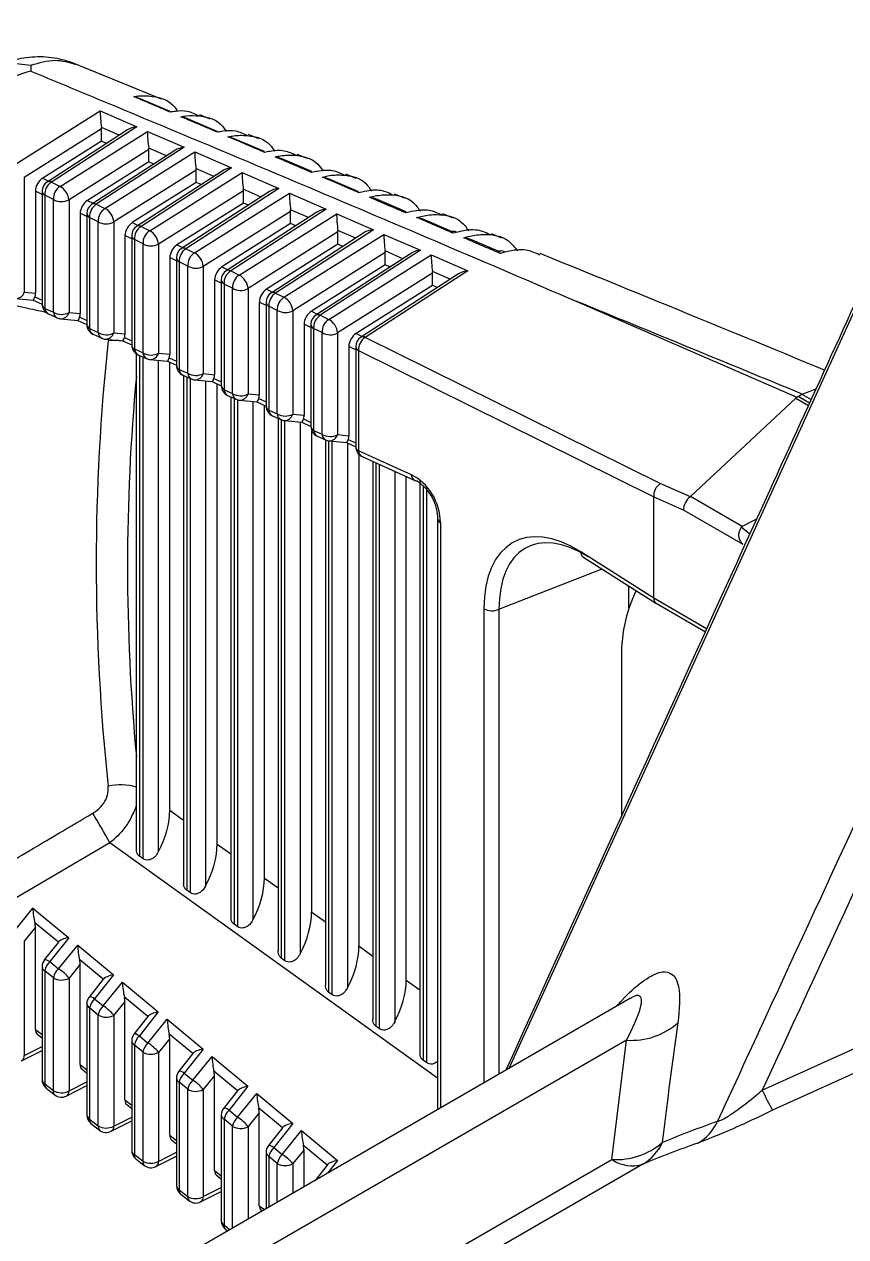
# Model space of a CAD drawing. Extents: x 2 to 136, y 1 to 99.
# Drawn here: x 96.65 to 97.412, y 84.269 to 85.393 of the extents above; entities that cross this region are included whole.
import ezdxf

# ---------------------------------------------------------------- set-up
doc = ezdxf.new("R2010")
doc.units = 0
doc.header["$MEASUREMENT"] = 0
doc.layers.add('OBJECT', color=7, linetype='CONTINUOUS')

msp = doc.modelspace()

# ---------------------------------------------------------------- linework, layer by layer
at = {"layer": 'OBJECT'}
for p, q in [((96.6565, 85.355), (96.6565, 85.3495)), ((96.7777, 85.3235), (96.6936, 85.3579)), ((96.7855, 85.3121), (96.7565, 85.3245)), ((96.6421, 85.2633), (96.7208, 85.3128)), ((96.7208, 85.3128), (96.7548, 85.298)), ((96.8293, 85.2936), (96.8005, 85.3059)), ((96.8228, 85.3051), (96.8131, 85.3091)), ((96.7219, 85.2959), (96.6503, 85.2508)), ((96.7461, 85.2951), (96.6714, 85.2467)), ((96.7548, 85.298), (96.6756, 85.2467)), ((96.6836, 85.2427), (96.7646, 85.2937)), ((96.7384, 85.2901), (96.7218, 85.2973)), ((96.7219, 85.2845), (96.7219, 85.2959)), ((96.7646, 85.2937), (96.7986, 85.2789)), ((96.7219, 85.2845), (96.6674, 85.2502)), ((96.7266, 85.2825), (96.7219, 85.2845)), ((96.873, 85.275), (96.8444, 85.2872)), ((96.8678, 85.2868), (96.8582, 85.2907)), ((96.7658, 85.2768), (96.6918, 85.2302)), ((96.7899, 85.276), (96.7129, 85.2261)), ((96.7986, 85.2789), (96.7171, 85.2261)), ((96.7251, 85.2222), (96.8085, 85.2746)), ((96.7822, 85.271), (96.7657, 85.2782)), ((96.7658, 85.2654), (96.7658, 85.2768)), ((96.8085, 85.2746), (96.8425, 85.2598)), ((96.9168, 85.2564), (96.8884, 85.2685)), ((96.9129, 85.2684), (96.9033, 85.2723)), ((96.7658, 85.2654), (96.7089, 85.2297)), ((96.8096, 85.2577), (96.7333, 85.2097)), ((96.8425, 85.2598), (96.7587, 85.2055)), ((96.7705, 85.2634), (96.7658, 85.2654)), ((96.8261, 85.2519), (96.8095, 85.2591)), ((96.8096, 85.2463), (96.8096, 85.2577)), ((96.6503, 85.2508), (96.6503, 85.1446)), ((96.6674, 85.2502), (96.6727, 85.2476)), ((96.6756, 85.2467), (96.6836, 85.2427)), ((96.8096, 85.2463), (96.7504, 85.2091)), ((96.8338, 85.2569), (96.7544, 85.2055)), ((96.7666, 85.2016), (96.8523, 85.2555)), ((96.8143, 85.2443), (96.8096, 85.2463)), ((96.8523, 85.2555), (96.8863, 85.2407)), ((96.9605, 85.2377), (96.9323, 85.2498)), ((96.958, 85.25), (96.9484, 85.2539)), ((96.6607, 85.2382), (96.6607, 85.1436)), ((96.6668, 85.2352), (96.6607, 85.2382)), ((96.6668, 85.2383), (96.6668, 85.1335)), ((96.8535, 85.2386), (96.7748, 85.1891)), ((96.8776, 85.2378), (96.796, 85.185)), ((96.8863, 85.2407), (96.8002, 85.1849)), ((96.8081, 85.181), (96.8961, 85.2364)), ((96.8699, 85.2328), (96.8534, 85.2401)), ((96.8535, 85.2272), (96.8535, 85.2386)), ((96.8961, 85.2364), (96.9301, 85.2216)), ((97.0031, 85.2316), (96.9935, 85.2355)), ((96.6774, 85.2305), (96.6694, 85.2344)), ((96.6694, 85.2344), (96.6694, 85.1296)), ((96.6774, 85.126), (96.6774, 85.2305)), ((96.6918, 85.2302), (96.6918, 85.1257)), ((96.7089, 85.2297), (96.7143, 85.227)), ((96.7171, 85.2261), (96.7251, 85.2222)), ((96.8535, 85.2272), (96.7919, 85.1885)), ((96.8581, 85.2252), (96.8535, 85.2272)), ((97.0043, 85.219), (96.9763, 85.2311)), ((96.7022, 85.2177), (96.7022, 85.1247)), ((96.7083, 85.2146), (96.7022, 85.2177)), ((96.7083, 85.2177), (96.7083, 85.1146)), ((96.7189, 85.2099), (96.7109, 85.2139)), ((96.7109, 85.2139), (96.7109, 85.1108)), ((96.8973, 85.2195), (96.8163, 85.1685)), ((96.9215, 85.2188), (96.8375, 85.1644)), ((96.9301, 85.2216), (96.8417, 85.1644)), ((96.8496, 85.1605), (96.94, 85.2173)), ((96.9138, 85.2138), (96.8972, 85.221)), ((96.8973, 85.2082), (96.8973, 85.2195)), ((96.94, 85.2173), (96.974, 85.2025)), ((97.048, 85.2003), (97.0202, 85.2123)), ((97.0481, 85.2132), (97.0385, 85.2171)), ((97.4613, 85.2184), (97.0997, 84.4249)), ((96.7189, 85.1071), (96.7189, 85.2099)), ((96.7333, 85.2097), (96.7333, 85.1069)), ((96.7504, 85.2091), (96.7558, 85.2064)), ((96.7587, 85.2055), (96.7666, 85.2016)), ((96.8973, 85.2082), (96.8334, 85.168)), ((96.974, 85.2025), (96.8833, 85.1438)), ((96.902, 85.2061), (96.8973, 85.2082)), ((96.9576, 85.1947), (96.941, 85.2019)), ((96.7437, 85.1971), (96.7437, 85.1059)), ((96.7499, 85.1941), (96.7437, 85.1971)), ((96.7499, 85.1972), (96.7499, 85.0957)), ((96.7604, 85.1894), (96.7524, 85.1933)), ((96.7524, 85.1933), (96.7524, 85.0919)), ((96.9411, 85.2004), (96.8578, 85.148)), ((96.9653, 85.1997), (96.8791, 85.1438)), ((96.8911, 85.1399), (96.9838, 85.1982)), ((96.9411, 85.1891), (96.9411, 85.2004)), ((96.9838, 85.1982), (97.0178, 85.1834)), ((97.0918, 85.1816), (97.0642, 85.1935)), ((97.0932, 85.1948), (97.0836, 85.1987)), ((96.7604, 85.0883), (96.7604, 85.1894)), ((96.7748, 85.1891), (96.7748, 85.088)), ((96.7919, 85.1885), (96.7974, 85.1859)), ((96.8002, 85.1849), (96.8081, 85.181)), ((96.9411, 85.1891), (96.8749, 85.1474)), ((96.985, 85.1813), (96.8993, 85.1274)), ((97.0092, 85.1806), (96.9206, 85.1232)), ((97.0178, 85.1834), (96.9248, 85.1232)), ((96.9326, 85.1194), (97.0277, 85.1791)), ((96.9458, 85.187), (96.9411, 85.1891)), ((97.0014, 85.1756), (96.9849, 85.1828)), ((96.985, 85.17), (96.985, 85.1813)), ((97.0277, 85.1791), (97.0617, 85.1643)), ((96.7852, 85.1766), (96.7852, 85.087)), ((96.7914, 85.1735), (96.7852, 85.1766)), ((96.7914, 85.1766), (96.7914, 85.0768)), ((96.8019, 85.1688), (96.794, 85.1727)), ((96.794, 85.1727), (96.794, 85.073)), ((96.8019, 85.0694), (96.8019, 85.1688)), ((96.8163, 85.1685), (96.8163, 85.0691)), ((96.8334, 85.168), (96.8389, 85.1653)), ((96.985, 85.17), (96.9165, 85.1269)), ((96.9897, 85.1679), (96.985, 85.17)), ((96.8267, 85.156), (96.8267, 85.0681)), ((96.833, 85.1529), (96.8267, 85.156)), ((96.833, 85.156), (96.833, 85.058)), ((96.8417, 85.1644), (96.8496, 85.1605)), ((97.0288, 85.1622), (96.9408, 85.1069)), ((97.053, 85.1615), (96.9622, 85.1026)), ((97.0617, 85.1643), (96.9664, 85.1026)), ((97.0453, 85.1565), (97.0287, 85.1637)), ((97.0288, 85.1509), (97.0288, 85.1622)), ((96.8434, 85.1482), (96.8355, 85.1521)), ((96.8355, 85.1521), (96.8355, 85.0541)), ((96.8434, 85.0505), (96.8434, 85.1482)), ((96.8578, 85.148), (96.8578, 85.0503)), ((96.8749, 85.1474), (96.8805, 85.1447)), ((97.0288, 85.1509), (96.958, 85.1063)), ((97.0335, 85.1488), (97.0288, 85.1509)), ((96.6423, 85.1388), (96.6585, 85.1372)), ((96.6503, 85.1446), (96.6607, 85.1436)), ((96.6585, 85.1372), (96.6668, 85.1334)), ((96.6601, 85.1402), (96.6668, 85.1372)), ((96.8682, 85.1354), (96.8682, 85.0493)), ((96.8745, 85.1323), (96.8682, 85.1354)), ((96.8745, 85.1354), (96.8745, 85.0391)), ((96.8833, 85.1438), (96.8911, 85.1399)), ((97.1625, 85.136), (97.3665, 85.0472)), ((96.6694, 85.1296), (96.6774, 85.126)), ((96.6727, 85.1244), (96.6807, 85.1208)), ((96.6918, 85.1257), (96.7022, 85.1247)), ((96.8849, 85.1277), (96.8771, 85.1316)), ((96.8771, 85.1316), (96.8771, 85.0352)), ((96.8849, 85.0317), (96.8849, 85.1277)), ((96.8993, 85.1274), (96.8993, 85.0314)), ((96.9165, 85.1269), (96.922, 85.1241)), ((96.9248, 85.1232), (96.9326, 85.1194)), ((96.6838, 85.1199), (96.7, 85.1183)), ((96.7, 85.1183), (96.7083, 85.1145)), ((96.7017, 85.1213), (96.7083, 85.1183)), ((96.9097, 85.1149), (96.9097, 85.0304)), ((96.9161, 85.1117), (96.9097, 85.1149)), ((96.9161, 85.1148), (96.9161, 85.0202)), ((96.9264, 85.1071), (96.9186, 85.111)), ((96.9186, 85.111), (96.9186, 85.0163)), ((96.7109, 85.1108), (96.7189, 85.1071)), ((96.7142, 85.1055), (96.7222, 85.1019)), ((96.7253, 85.101), (96.7415, 85.0995)), ((96.7333, 85.1069), (96.7437, 85.1059)), ((96.7432, 85.1025), (96.7499, 85.0994)), ((96.9264, 85.0128), (96.9264, 85.1071)), ((96.9408, 85.1069), (96.9408, 85.0125)), ((96.958, 85.1063), (96.9635, 85.1035)), ((97.24, 84.9671), (96.9664, 85.1026)), ((96.7415, 85.0995), (96.7499, 85.0957)), ((96.7524, 85.0919), (96.7604, 85.0883)), ((96.9512, 85.0943), (96.9512, 85.0115)), ((96.9576, 85.0912), (96.9512, 85.0943)), ((96.9576, 85.0943), (96.9576, 85.0013)), ((96.9602, 85.0904), (97.234, 84.9548)), ((96.9602, 85.0904), (96.9602, 84.9975)), ((96.7542, 85.0875), (96.7542, 84.6283)), ((96.7557, 85.0866), (96.7637, 85.083)), ((96.7571, 85.086), (96.7571, 84.6216)), ((96.7605, 84.6192), (96.7605, 85.0845)), ((96.7668, 85.0822), (96.7831, 85.0806)), ((96.7746, 85.0814), (96.7746, 84.6256)), ((96.7748, 85.088), (96.7852, 85.087)), ((96.783, 85.0806), (96.7914, 85.0768)), ((96.7847, 85.0836), (96.7914, 85.0805)), ((96.7853, 84.6644), (96.7853, 85.0796)), ((96.794, 85.073), (96.8019, 85.0694)), ((96.7973, 85.0677), (96.8052, 85.0642)), ((96.798, 85.0674), (96.798, 84.5968)), ((96.801, 85.0661), (96.801, 84.5901)), ((96.8163, 85.0691), (96.8267, 85.0681)), ((96.8043, 84.5877), (96.8043, 85.0645)), ((96.8083, 85.0633), (96.8246, 85.0617)), ((96.8184, 85.0623), (96.8184, 84.594)), ((96.8245, 85.0617), (96.833, 85.0579)), ((96.8262, 85.0647), (96.833, 85.0616)), ((96.8292, 84.6329), (96.8292, 85.0596)), ((97.3716, 85.0501), (97.3844, 85.0551)), ((96.8355, 85.0541), (96.8434, 85.0505)), ((96.8388, 85.0489), (96.8467, 85.0453)), ((96.8419, 85.0475), (96.8419, 84.5653)), ((96.8448, 85.0461), (96.8448, 84.5586)), ((96.8482, 84.5562), (96.8482, 85.0448)), ((96.8499, 85.0444), (96.8661, 85.0429)), ((96.8578, 85.0503), (96.8682, 85.0493)), ((96.8677, 85.0459), (96.8745, 85.0428)), ((97.2681, 84.955), (97.3657, 85.0463)), ((97.3657, 85.0463), (97.3774, 85.0396)), ((97.3677, 85.0478), (97.3713, 85.0499)), ((97.3783, 85.0416), (97.3677, 85.0478)), ((97.3713, 85.0499), (97.3798, 85.045)), ((96.8622, 85.0432), (96.8622, 84.5625)), ((96.866, 85.0429), (96.8745, 85.039)), ((96.873, 84.6013), (96.873, 85.0397)), ((96.8771, 85.0352), (96.8849, 85.0317)), ((96.8804, 85.03), (96.8882, 85.0264)), ((96.8857, 85.0276), (96.8857, 84.5337)), ((96.8886, 85.0262), (96.8886, 84.5271)), ((96.8914, 85.0256), (96.9076, 85.024)), ((96.892, 84.5247), (96.892, 85.0255)), ((96.8993, 85.0314), (96.9097, 85.0304)), ((96.9061, 85.0241), (96.9061, 84.531)), ((96.9076, 85.024), (96.9161, 85.0201)), ((96.9092, 85.027), (96.9161, 85.0239)), ((96.9168, 84.5698), (96.9168, 85.0163)), ((96.9186, 85.0163), (96.9264, 85.0128)), ((96.9219, 85.0111), (96.9297, 85.0076)), ((96.9408, 85.0125), (96.9512, 85.0115)), ((96.9296, 85.0076), (96.9296, 84.5022)), ((96.9325, 85.0068), (96.9325, 84.4955)), ((96.9329, 85.0067), (96.9491, 85.0051)), ((96.9358, 84.4931), (96.9358, 85.0064)), ((96.9491, 85.0051), (96.9576, 85.0013)), ((96.9499, 85.0047), (96.9499, 84.4995)), ((96.9507, 85.0081), (96.9576, 85.005)), ((97.0092, 84.9752), (96.9602, 84.9975)), ((96.9607, 84.5383), (96.9607, 84.9941)), ((96.9635, 84.9922), (97.0125, 84.9699)), ((96.9734, 84.9877), (96.9734, 84.4707)), ((96.9763, 84.9864), (96.9763, 84.464)), ((96.9797, 84.4616), (96.9797, 84.9848)), ((96.9938, 84.9784), (96.9938, 84.4679)), ((97.0045, 84.5068), (97.0045, 84.9736)), ((97.0172, 84.9702), (97.0172, 84.4392)), ((97.0202, 84.9652), (97.0202, 84.4325)), ((97.2679, 84.9549), (97.24, 84.9671)), ((97.0235, 84.4301), (97.0235, 84.9641)), ((97.234, 84.8608), (97.234, 84.9547)), ((97.234, 84.9547), (97.2617, 84.9426)), ((97.316, 84.9274), (97.2681, 84.955)), ((97.2617, 84.9426), (97.3165, 84.911)), ((97.0335, 84.9349), (97.0335, 84.3867)), ((97.3292, 84.934), (97.316, 84.9274)), ((97.0361, 84.931), (97.0361, 84.3882)), ((97.323, 84.9203), (97.3151, 84.9267)), ((97.234, 84.8608), (97.1662, 84.9039)), ((97.1683, 84.8993), (97.236, 84.8563)), ((97.0904, 84.8506), (97.1861, 84.888)), ((97.211, 84.8518), (97.211, 84.8722)), ((97.234, 84.8608), (97.234, 84.8608)), ((97.283, 84.8325), (97.234, 84.8608)), ((97.2361, 84.8562), (97.2818, 84.8298)), ((97.0766, 84.4115), (97.0766, 84.8511)), ((97.0904, 84.8506), (97.0904, 84.4196)), ((97.2039, 84.8022), (97.2039, 84.6586)), ((96.7853, 84.6644), (96.798, 84.6552)), ((96.7298, 84.6341), (96.6193, 84.5692)), ((97.0335, 84.4157), (96.7298, 84.6341)), ((96.8292, 84.6329), (96.8419, 84.6237)), ((96.7605, 84.6192), (96.7571, 84.6216)), ((96.873, 84.6013), (96.8857, 84.5922)), ((96.8043, 84.5877), (96.801, 84.5901)), ((96.6405, 84.5516), (96.6583, 84.5736)), ((96.6583, 84.5736), (96.6916, 84.5461)), ((96.9168, 84.5698), (96.9296, 84.5607)), ((96.6607, 84.5558), (96.6503, 84.543)), ((96.6819, 84.5419), (96.6601, 84.5599)), ((96.6607, 84.4611), (96.6607, 84.5558)), ((96.8482, 84.5562), (96.8448, 84.5586)), ((96.6503, 84.543), (96.6503, 84.4368)), ((96.6819, 84.5419), (96.6689, 84.5255)), ((96.6916, 84.5461), (96.674, 84.5239)), ((96.682, 84.5172), (96.6999, 84.5392)), ((96.6999, 84.5392), (96.7331, 84.5117)), ((96.9607, 84.5383), (96.9734, 84.5291)), ((96.892, 84.5247), (96.8886, 84.5271)), ((97.3345, 84.4047), (97.6216, 84.5349)), ((96.6668, 84.5193), (96.6668, 84.4145)), ((96.6774, 84.5088), (96.6694, 84.5155)), ((96.6694, 84.5155), (96.6694, 84.4106)), ((96.674, 84.5239), (96.682, 84.5172)), ((96.7022, 84.5214), (96.6918, 84.5086)), ((96.7234, 84.5075), (96.7017, 84.5255)), ((96.7022, 84.4284), (96.7022, 84.5214)), ((97.6289, 84.5157), (97.3442, 84.3861)), ((96.6774, 84.4043), (96.6774, 84.5088)), ((96.6918, 84.5086), (96.6918, 84.4041)), ((96.7234, 84.5075), (96.7105, 84.4911)), ((96.7331, 84.5117), (96.7155, 84.4894)), ((96.7235, 84.4828), (96.7414, 84.5048)), ((96.7414, 84.5048), (96.7746, 84.4772)), ((97.0045, 84.5068), (97.0172, 84.4976)), ((96.9358, 84.4931), (96.9325, 84.4955)), ((97.2123, 84.4899), (94.2886, 82.8021)), ((96.7083, 84.4849), (96.7083, 84.3818)), ((96.7155, 84.4894), (96.7235, 84.4828)), ((96.7437, 84.487), (96.7333, 84.4742)), ((96.765, 84.473), (96.7432, 84.4911)), ((96.7437, 84.3957), (96.7437, 84.487)), ((97.2122, 84.4898), (97.2122, 84.4898)), ((96.7189, 84.4744), (96.7109, 84.481)), ((96.7109, 84.481), (96.7109, 84.3779)), ((96.7189, 84.3716), (96.7189, 84.4744)), ((96.7333, 84.4742), (96.7333, 84.3714)), ((96.765, 84.4731), (96.752, 84.4567)), ((96.7746, 84.4772), (96.7571, 84.455)), ((96.765, 84.4484), (96.7829, 84.4704)), ((96.7829, 84.4704), (96.8162, 84.4428)), ((96.6607, 84.4611), (96.6668, 84.4563)), ((96.9797, 84.4616), (96.9763, 84.464)), ((97.2088, 84.451), (94.3415, 82.7958)), ((96.6624, 84.4568), (96.6668, 84.4533)), ((96.7499, 84.4505), (96.7499, 84.349)), ((96.7571, 84.455), (96.765, 84.4484)), ((96.7852, 84.4526), (96.7748, 84.4398)), ((96.8065, 84.4386), (96.7847, 84.4567)), ((96.7852, 84.363), (96.7852, 84.4526)), ((97.1952, 84.3404), (97.2088, 84.451)), ((96.6478, 84.432), (96.6668, 84.4416)), ((96.6503, 84.4368), (96.6668, 84.4451)), ((96.7604, 84.44), (96.7524, 84.4466)), ((96.7524, 84.4466), (96.7524, 84.3452)), ((96.7604, 84.3389), (96.7604, 84.44)), ((96.7748, 84.4398), (96.7748, 84.3387)), ((96.8065, 84.4386), (96.7936, 84.4222)), ((96.8162, 84.4428), (96.7986, 84.4206)), ((96.7022, 84.4284), (96.7083, 84.4236)), ((96.8065, 84.414), (96.8244, 84.436)), ((96.8244, 84.436), (96.8577, 84.4084)), ((97.0235, 84.4301), (97.0202, 84.4325)), ((96.7039, 84.4241), (96.7083, 84.4206)), ((96.7914, 84.416), (96.7914, 84.3163)), ((96.7986, 84.4206), (96.8065, 84.414)), ((96.8267, 84.4182), (96.8163, 84.4054)), ((96.848, 84.4042), (96.8262, 84.4223)), ((96.8267, 84.3303), (96.8267, 84.4182)), ((96.6694, 84.4106), (96.6774, 84.4043)), ((96.6706, 84.4067), (96.6786, 84.4004)), ((96.6893, 84.3993), (96.7083, 84.4089)), ((96.6918, 84.4041), (96.7083, 84.4124)), ((96.8019, 84.4056), (96.794, 84.4122)), ((96.794, 84.4122), (96.794, 84.3124)), ((96.8019, 84.3062), (96.8019, 84.4056)), ((96.8163, 84.4054), (96.8163, 84.306)), ((96.8481, 84.4042), (96.8351, 84.3878)), ((96.8577, 84.4084), (96.8402, 84.3861)), ((96.7437, 84.3957), (96.7499, 84.3909)), ((96.848, 84.3796), (96.8659, 84.4016)), ((96.8659, 84.4016), (96.8993, 84.3739)), ((96.7454, 84.3914), (96.7499, 84.3878)), ((96.833, 84.3816), (96.833, 84.2836)), ((96.8402, 84.3861), (96.848, 84.3796)), ((96.8682, 84.3838), (96.8578, 84.371)), ((96.8896, 84.3697), (96.8677, 84.3879)), ((96.8682, 84.2976), (96.8682, 84.3838)), ((96.7109, 84.3779), (96.7189, 84.3716)), ((96.7121, 84.3739), (96.7201, 84.3676)), ((96.7308, 84.3666), (96.7499, 84.3762)), ((96.7333, 84.3714), (96.7499, 84.3798)), ((96.8434, 84.3712), (96.8355, 84.3777)), ((96.8355, 84.3777), (96.8355, 84.2797)), ((96.8434, 84.2769), (96.8434, 84.3712)), ((96.8578, 84.371), (96.8578, 84.2853)), ((96.8896, 84.3698), (96.8767, 84.3534)), ((96.8993, 84.3739), (96.8817, 84.3517)), ((96.7852, 84.363), (96.7914, 84.3581)), ((96.7869, 84.3587), (96.7914, 84.3551)), ((96.8895, 84.3452), (96.9074, 84.3672)), ((96.9074, 84.3672), (96.9408, 84.3395)), ((96.7748, 84.3387), (96.7914, 84.3471)), ((96.8745, 84.3472), (96.8745, 84.2949)), ((96.8817, 84.3517), (96.8895, 84.3452)), ((96.9097, 84.3494), (96.8993, 84.3366)), ((96.9311, 84.3353), (96.9092, 84.3535)), ((96.9097, 84.3152), (96.9097, 84.3494)), ((94.4253, 82.7413), (97.1952, 84.3404)), ((97.2238, 84.3361), (94.4527, 82.7364)), ((96.7524, 84.3452), (96.7604, 84.3389)), ((96.7537, 84.3412), (96.7616, 84.3349)), ((96.7723, 84.3339), (96.7914, 84.3435)), ((96.8849, 84.3368), (96.8771, 84.3433)), ((96.8771, 84.3433), (96.8771, 84.2964)), ((96.8849, 84.3009), (96.8849, 84.3368)), ((96.8993, 84.3366), (96.8993, 84.3092)), ((96.9312, 84.3353), (96.92, 84.3211)), ((96.9408, 84.3395), (96.9316, 84.3279)), ((96.8267, 84.3303), (96.833, 84.3254)), ((96.8284, 84.326), (96.833, 84.3224)), ((96.8163, 84.306), (96.833, 84.3144)), ((96.794, 84.3124), (96.8019, 84.3062)), ((96.7952, 84.3085), (96.8031, 84.3022)), ((96.8138, 84.3012), (96.833, 84.3108)), ((96.8682, 84.2976), (96.8729, 84.294)), ((96.8699, 84.2933), (96.8707, 84.2927)), ((96.8355, 84.2797), (96.8409, 84.2755)), ((96.8368, 84.2757), (96.8387, 84.2742))]:
    msp.add_line(p, q, dxfattribs=at)
at = {"layer": 'OBJECT', "flags": 128}
for points in [[(97.0139, 84.9695), (97.013, 84.9697), (97.0125, 84.9699)], [(96.674, 84.5239), (96.6725, 84.5247), (96.6712, 84.5253), (96.6702, 84.5257), (96.6694, 84.5257), (96.6689, 84.5255), (96.6689, 84.5255)], [(96.7155, 84.4894), (96.7141, 84.4903), (96.7128, 84.4909), (96.7117, 84.4912), (96.7109, 84.4913), (96.7105, 84.4911), (96.7105, 84.4911)], [(96.7571, 84.455), (96.7556, 84.4558), (96.7543, 84.4565), (96.7533, 84.4568), (96.7525, 84.4569), (96.752, 84.4567), (96.752, 84.4567)], [(96.7986, 84.4206), (96.7972, 84.4214), (96.7959, 84.422), (96.7948, 84.4224), (96.794, 84.4224), (96.7936, 84.4222), (96.7936, 84.4222)], [(96.8402, 84.3861), (96.8387, 84.387), (96.8374, 84.3876), (96.8363, 84.3879), (96.8356, 84.388), (96.8351, 84.3878), (96.8351, 84.3878)], [(96.8817, 84.3517), (96.8802, 84.3526), (96.8789, 84.3532), (96.8779, 84.3535), (96.8771, 84.3536), (96.8767, 84.3534), (96.8767, 84.3534)]]:
    msp.add_lwpolyline(points, dxfattribs=at)
at = {"layer": 'OBJECT'}
for centre, radius, start, end in [((96.6768, 85.2383), 0.01, 122.9317, 180), ((96.6829, 85.2353), 0.0136, 122.8559, 183.3837), ((96.6734, 85.2428), 0.00441, 61.3184, 118.2245), ((96.6716, 85.2387), 0.0048, 184.7417, 242.4728), ((96.6909, 85.2313), 0.0136, 122.8523, 183.3867), ((96.6759, 85.2287), 0.0159, 5.3815, 61.4269), ((96.6848, 85.2438), 0.0153, 240.7203, 297.2464), ((96.7183, 85.2177), 0.01, 122.9317, 180), ((96.7245, 85.2147), 0.0136, 122.8535, 183.3835), ((96.715, 85.2222), 0.00441, 61.3124, 118.2387), ((96.7131, 85.2181), 0.0048, 184.7359, 242.473), ((96.7325, 85.2107), 0.0136, 122.8526, 183.3844), ((96.7175, 85.2082), 0.0159, 5.3825, 61.4258), ((96.7263, 85.2232), 0.0153, 240.7194, 297.2464), ((96.7599, 85.1972), 0.01, 122.9317, 180), ((96.766, 85.1941), 0.0136, 122.8568, 183.3828), ((96.7565, 85.2017), 0.00441, 61.3152, 118.2342), ((96.774, 85.1902), 0.0136, 122.8535, 183.3835), ((96.759, 85.1876), 0.0159, 5.383, 61.4253), ((96.7547, 85.1975), 0.0048, 184.7393, 242.4752), ((96.7678, 85.2027), 0.0153, 240.7211, 297.2447), ((96.8014, 85.1766), 0.01, 122.9317, 180), ((96.8076, 85.1735), 0.0136, 122.8538, 183.3837), ((96.7981, 85.1811), 0.00441, 61.3091, 118.2404), ((96.8155, 85.1696), 0.0136, 122.8559, 183.3831), ((96.8005, 85.1671), 0.0159, 5.3812, 61.4272), ((96.7962, 85.177), 0.0048, 184.7411, 242.4707), ((96.8093, 85.1821), 0.0153, 240.72, 297.2468), ((96.843, 85.156), 0.01, 122.9317, 180), ((96.8378, 85.1564), 0.0048, 184.7409, 242.4706), ((96.8491, 85.1529), 0.0136, 122.8574, 183.3816), ((96.8396, 85.1605), 0.00441, 61.3166, 118.2344), ((96.857, 85.149), 0.0136, 122.8535, 183.3835), ((96.842, 85.1465), 0.0159, 5.3815, 61.4269), ((96.8508, 85.1615), 0.0153, 240.7194, 297.2464), ((96.6426, 85.1468), 0.00805, 268.3188, 344.0476), ((96.6768, 85.1335), 0.01, 180, 245.5575), ((96.6716, 85.1339), 0.0048, 184.7417, 242.4728), ((96.8845, 85.1354), 0.01, 122.9317, 180), ((96.8793, 85.1358), 0.0048, 184.7367, 242.4751), ((96.8907, 85.1324), 0.0136, 122.8535, 183.3841), ((96.8812, 85.1399), 0.00441, 61.3091, 118.2404), ((96.8985, 85.1285), 0.0136, 122.8526, 183.3844), ((96.8835, 85.1259), 0.0159, 5.3825, 61.4258), ((96.6757, 85.13), 0.00634, 182.905, 241.4131), ((96.6848, 85.1393), 0.0153, 240.7203, 297.2464), ((96.6837, 85.1263), 0.00634, 182.9029, 241.4154), ((96.6839, 85.1282), 0.00832, 269.7596, 342.6068), ((96.8924, 85.141), 0.0153, 240.7205, 297.2453), ((96.9261, 85.1148), 0.01, 122.9317, 180), ((96.9322, 85.1118), 0.0136, 122.8568, 183.3822), ((96.9227, 85.1193), 0.00441, 61.3265, 118.2246), ((96.6848, 85.1299), 0.01, 245.5575, 264.4385), ((96.7183, 85.1146), 0.01, 180, 245.5575), ((96.7131, 85.115), 0.0048, 184.7359, 242.473), ((96.9208, 85.1152), 0.0048, 184.7409, 242.4706), ((96.94, 85.1079), 0.0136, 122.8568, 183.3822), ((96.925, 85.1054), 0.0159, 5.3812, 61.4272), ((96.7172, 85.1111), 0.00634, 182.9119, 241.4085), ((98.6261, 84.8931), 1.9091, 173.7875, 186.2125), ((96.7263, 85.1204), 0.0153, 240.7194, 297.2464), ((96.7252, 85.1075), 0.00634, 182.9119, 241.4085), ((96.7263, 85.111), 0.01, 245.5575, 264.4385), ((96.7254, 85.1094), 0.00832, 269.7575, 342.6063), ((96.7327, 85.0541), 0.0458, 76.8501, 95.742), ((96.9339, 85.1204), 0.0153, 240.7194, 297.2473), ((96.9676, 85.0943), 0.01, 122.9317, 180), ((96.9738, 85.0912), 0.0136, 122.8514, 183.3853), ((96.9643, 85.0988), 0.00441, 61.3088, 118.2341), ((96.7599, 85.0957), 0.01, 180, 245.5575), ((96.7547, 85.0961), 0.0048, 184.7393, 242.4752), ((96.7588, 85.0922), 0.00634, 182.9037, 241.4144), ((96.9624, 85.0947), 0.0048, 184.7367, 242.4751), ((96.7678, 85.1016), 0.0153, 240.7211, 297.2447), ((96.7667, 85.0886), 0.00634, 182.9037, 241.4167), ((96.7678, 85.0921), 0.01, 245.5575, 264.4385), ((96.7669, 85.0905), 0.00832, 269.7591, 342.6047), ((98.6316, 84.8903), 1.8856, 174.6361, 185.3639), ((96.8014, 85.0768), 0.01, 180, 245.5575), ((96.7962, 85.0772), 0.0048, 184.7411, 242.4707), ((96.8003, 85.0733), 0.00634, 182.9119, 241.4085), ((96.8093, 85.0827), 0.0153, 240.72, 297.2468), ((96.8082, 85.0697), 0.00634, 182.9066, 241.4138), ((96.8084, 85.0716), 0.00832, 269.7533, 342.6108), ((96.8093, 85.0733), 0.01, 245.5575, 264.4385), ((96.843, 85.058), 0.01, 180, 245.5575), ((96.8378, 85.0584), 0.0048, 184.7409, 242.4706), ((96.8419, 85.0544), 0.00634, 182.9037, 241.4167), ((96.8508, 85.0638), 0.0153, 240.7194, 297.2464), ((96.8497, 85.0509), 0.00634, 182.909, 241.4114), ((96.8508, 85.0544), 0.01, 245.5575, 264.4385), ((96.8499, 85.0528), 0.00832, 269.7563, 342.6075), ((96.8845, 85.0391), 0.01, 180, 245.5575), ((96.8793, 85.0395), 0.0048, 184.7367, 242.4751), ((96.8834, 85.0355), 0.00634, 182.9133, 241.4048), ((96.8924, 85.045), 0.0153, 240.7205, 297.2453), ((96.8912, 85.032), 0.00634, 182.9091, 241.4089), ((96.8923, 85.0355), 0.01, 245.5575, 264.4385), ((96.8914, 85.0339), 0.00832, 269.7554, 342.6084), ((96.9261, 85.0202), 0.01, 180, 245.5575), ((96.9208, 85.0206), 0.0048, 184.7409, 242.4706), ((96.925, 85.0167), 0.00634, 182.9008, 241.4195), ((96.9339, 85.0261), 0.0153, 240.7194, 297.2473), ((96.9327, 85.0131), 0.00634, 182.9037, 241.4167), ((96.9329, 85.015), 0.00832, 269.7561, 342.6102), ((96.9338, 85.0167), 0.01, 245.5575, 264.4385), ((96.9676, 85.0013), 0.01, 180, 245.5575), ((96.9624, 85.0017), 0.0048, 184.7367, 242.4751), ((96.9663, 84.9976), 0.0061, 181.675, 242.6431), ((97.0155, 84.9755), 0.00634, 182.9119, 241.4085), ((97.037, 84.9348), 0.00349, 154.4681, 179.8432), ((97.0383, 84.9353), 0.00483, 184.9419, 242.27), ((97.1712, 84.9034), 0.00503, 174.3704, 234.2476), ((97.3442, 84.8073), 0.1403, 154.3826, 182.0961), ((97.0841, 84.8646), 0.0154, 240.8666, 294.4962), ((96.7398, 84.6354), 0.0524, 74.0536, 102.8211), ((95.0335, 83.6632), 1.9545, 29.7858, 30.7145), ((96.6768, 84.5193), 0.01, 141.7023, 180), ((96.6716, 84.5197), 0.0048, 184.7417, 242.4728), ((96.685, 84.5123), 0.016, 133.6083, 168.5589), ((96.693, 84.5057), 0.016, 133.6077, 168.5588), ((96.6613, 84.484), 0.0392, 38.911, 58.1176), ((96.6848, 84.5221), 0.0153, 240.7203, 297.2464), ((96.7183, 84.4849), 0.01, 141.7023, 180), ((96.7131, 84.4853), 0.0048, 184.7359, 242.473), ((96.7266, 84.4779), 0.016, 133.6074, 168.5563), ((96.7345, 84.4713), 0.016, 133.6098, 168.5538), ((96.7028, 84.4495), 0.0392, 38.9149, 58.1137), ((96.7263, 84.4877), 0.0153, 240.7194, 297.2464), ((97.2133, 84.5159), 0.065, 266.0076, 311.5138), ((96.7599, 84.4505), 0.01, 141.7023, 180), ((96.7547, 84.4509), 0.0048, 184.7393, 242.4752), ((96.7681, 84.4434), 0.016, 133.6076, 168.5596), ((96.776, 84.4369), 0.016, 133.6029, 168.5608), ((96.7443, 84.4152), 0.0392, 38.9121, 58.1165), ((96.645, 84.4365), 0.00534, 302.1043, 2.9996), ((96.7678, 84.4533), 0.0153, 240.7211, 297.2447), ((96.6768, 84.4145), 0.01, 180, 231.7639), ((96.6716, 84.4149), 0.0048, 184.7417, 242.4728), ((96.8014, 84.416), 0.01, 141.7023, 180), ((96.7962, 84.4164), 0.0048, 184.7411, 242.4707), ((96.8097, 84.409), 0.016, 133.6068, 168.5568), ((96.8176, 84.4025), 0.016, 133.61, 168.5565), ((96.7858, 84.3807), 0.0392, 38.9149, 58.1137), ((96.6735, 84.4098), 0.00428, 168.0479, 226.584), ((96.6815, 84.4035), 0.00428, 168.0342, 226.5965), ((96.6848, 84.4176), 0.0153, 240.7203, 297.2464), ((96.6865, 84.4038), 0.00534, 302.0987, 3.0001), ((96.8093, 84.4189), 0.0153, 240.72, 297.2468), ((97.6108, 84.5369), 0.3063, 205.574, 209.4966), ((96.6848, 84.4082), 0.01, 231.7639, 296.8224), ((96.7183, 84.3818), 0.01, 180, 231.7639), ((96.7131, 84.3822), 0.0048, 184.7359, 242.473), ((96.843, 84.3816), 0.01, 141.7023, 180), ((96.8378, 84.382), 0.0048, 184.7409, 242.4706), ((96.8512, 84.3746), 0.016, 133.6077, 168.5588), ((96.7151, 84.377), 0.00428, 168.0489, 226.5823), ((96.7231, 84.3708), 0.00428, 168.05, 226.5852), ((96.7263, 84.3849), 0.0153, 240.7194, 297.2464), ((96.728, 84.3711), 0.00534, 302.1044, 2.9943), ((96.8591, 84.3681), 0.016, 133.61, 168.5537), ((96.8508, 84.3845), 0.0153, 240.7194, 297.2464), ((96.8273, 84.3464), 0.0392, 38.911, 58.1176), ((97.5987, 83.5), 0.9275, 109.2326, 112.622), ((97.2513, 84.3955), 0.0463, 300.7099, 334.7342), ((96.7263, 84.3755), 0.01, 231.7639, 296.8224), ((96.7599, 84.349), 0.01, 180, 231.7639), ((96.7547, 84.3494), 0.0048, 184.7393, 242.4752), ((96.8845, 84.3472), 0.01, 141.7023, 180), ((96.8793, 84.3476), 0.0048, 184.7367, 242.4751), ((96.8928, 84.3401), 0.016, 133.6097, 168.5546), ((97.1989, 84.4065), 0.0662, 266.8013, 310.4873), ((97.2007, 84.3753), 0.0455, 300.6318, 335.1332), ((97.5796, 83.4824), 0.9249, 109.2328, 112.6215), ((96.7566, 84.3443), 0.00428, 168.0495, 226.5825), ((96.7646, 84.338), 0.00428, 168.0489, 226.5823), ((96.7678, 84.3522), 0.0153, 240.7211, 297.2447), ((96.7695, 84.3384), 0.00534, 302.0967, 3.002), ((96.9006, 84.3337), 0.016, 133.6074, 168.5563), ((96.8924, 84.3501), 0.0153, 240.7205, 297.2453), ((96.8688, 84.3119), 0.0392, 38.9155, 58.1131), ((97.2139, 84.3674), 0.0328, 235.4267, 287.6572), ((96.7678, 84.3428), 0.01, 231.7639, 296.8224), ((96.8014, 84.3163), 0.01, 180, 231.7639), ((96.7962, 84.3167), 0.0048, 184.7411, 242.4707), ((96.7982, 84.3116), 0.00428, 168.0391, 226.5961), ((96.8061, 84.3053), 0.00428, 168.0468, 226.5845), ((96.8093, 84.3195), 0.0153, 240.72, 297.2468), ((96.8093, 84.3101), 0.01, 231.7639, 296.8224), ((96.811, 84.3057), 0.00534, 302.1043, 2.9996), ((96.843, 84.2836), 0.01, 180, 231.7639), ((96.8378, 84.284), 0.0048, 184.7409, 242.4706), ((96.8397, 84.2788), 0.00428, 168.0488, 226.5824)]:
    msp.add_arc(centre, radius, start, end, dxfattribs=at)
for centre, major_axis, ratio, start_param, end_param in [((95.0616, 84.3124), (1.6104, 1.0366), 0.039919, 0.11575, 0.356864), ((96.722, 85.3044), (-0.0009, 0.0113), 0.079449, 0.72669, 2.245127), ((96.7149, 85.2999), (-0.00499, 0.00867), 0.577651, 3.928719, 4.102619), ((96.756, 85.2896), (0.0141, 0.0012), 0.599576, 1.609114, 2.301123), ((96.7658, 85.2853), (-0.0009, 0.0113), 0.079449, 0.72669, 2.245127), ((96.7587, 85.2808), (-0.00499, 0.00867), 0.577651, 3.928719, 4.102619), ((96.7998, 85.2705), (0.0141, 0.0012), 0.599576, 1.609114, 2.301123), ((96.8097, 85.2662), (-0.0009, 0.0113), 0.079449, 0.72669, 2.245127), ((96.8026, 85.2617), (-0.00499, 0.00867), 0.577651, 3.928719, 4.102619), ((96.8437, 85.2514), (0.0141, 0.0012), 0.599576, 1.609114, 2.301123), ((96.6678, 85.2423), (0.00503, 0.00866), 0.585467, 0.839536, 2.351618), ((96.8535, 85.2471), (-0.0009, 0.0113), 0.079449, 0.72669, 2.245127), ((96.8464, 85.2427), (-0.00499, 0.00867), 0.577651, 3.928719, 4.102619), ((96.8875, 85.2323), (0.0141, 0.0012), 0.599576, 1.609114, 2.301123), ((96.8974, 85.228), (-0.0009, 0.0113), 0.079449, 0.72669, 2.245127), ((96.7093, 85.2217), (0.00503, 0.00866), 0.585467, 0.839536, 2.351618), ((96.8902, 85.2236), (-0.00499, 0.00867), 0.577651, 3.928719, 4.102619), ((96.9314, 85.2132), (0.0141, 0.0012), 0.599576, 1.609114, 2.301123), ((96.9412, 85.209), (-0.0009, 0.0113), 0.079449, 0.72669, 2.245127), ((96.7508, 85.2011), (0.00503, 0.00866), 0.585467, 0.839536, 2.351618), ((96.9341, 85.2045), (-0.00499, 0.00867), 0.577651, 3.928719, 4.102619), ((96.9752, 85.1942), (0.0141, 0.0012), 0.599576, 1.609114, 2.301123), ((96.985, 85.1899), (-0.0009, 0.0113), 0.079449, 0.72669, 2.245127), ((96.7924, 85.1806), (0.00503, 0.00866), 0.585467, 0.839536, 2.351618), ((96.9779, 85.1854), (-0.00499, 0.00867), 0.577651, 3.928719, 4.102619), ((97.019, 85.1751), (0.0141, 0.0012), 0.599576, 1.609114, 2.301123), ((97.0289, 85.1708), (-0.0009, 0.0113), 0.079449, 0.72669, 2.245127), ((96.8339, 85.16), (0.00503, 0.00866), 0.585467, 0.839536, 2.351618), ((97.0218, 85.1663), (-0.00499, 0.00867), 0.577651, 3.928719, 4.102619), ((97.0629, 85.156), (0.0141, 0.0012), 0.599576, 1.609114, 2.301123), ((96.8754, 85.1394), (0.00503, 0.00866), 0.585467, 0.839536, 2.351618), ((96.6611, 85.147), (0.00262, 0.00979), 0.106887, 3.123822, 3.974977), ((96.654, 85.1477), (-0.0039, 0.0101), 0.543423, 3.692597, 4.098858), ((98.7496, 82.9678), (13.5547, -5.7964), 0.094066, 1.712751, 1.728263), ((96.6955, 85.1288), (-0.0039, 0.0101), 0.543423, 3.692597, 4.098858), ((96.9169, 85.1189), (0.00503, 0.00866), 0.585467, 0.839536, 2.351618), ((96.7026, 85.1281), (0.00262, 0.00979), 0.106887, 3.123822, 3.974977), ((96.7441, 85.1093), (0.00262, 0.00979), 0.106887, 3.123822, 3.974977), ((96.737, 85.11), (-0.0039, 0.0101), 0.543423, 3.692597, 4.098858), ((96.9584, 85.0983), (0.00503, 0.00866), 0.585467, 0.839536, 2.351618), ((96.7857, 85.0904), (0.00262, 0.00979), 0.106887, 3.123822, 3.974977), ((96.7785, 85.0911), (-0.0039, 0.0101), 0.543423, 3.692597, 4.098858), ((96.82, 85.0722), (-0.0039, 0.0101), 0.543423, 3.692597, 4.098858), ((96.8272, 85.0715), (0.00262, 0.00979), 0.106887, 3.123822, 3.974977), ((96.8687, 85.0527), (0.00262, 0.00979), 0.106887, 3.123822, 3.974977), ((96.8615, 85.0534), (-0.0039, 0.0101), 0.543423, 3.692597, 4.098858), ((96.6761, 85.349), (0.692, -0.2993), 0.11077, 6.235019, 6.248108), ((96.6766, 85.3487), (0.6956, -0.2962), 0.103903, 6.192142, 6.205233), ((96.6803, 85.3509), (0.6956, -0.2962), 0.103903, 6.205233, 6.208574), ((96.9102, 85.0338), (0.00262, 0.00979), 0.106887, 3.123822, 3.974977), ((96.903, 85.0345), (-0.0039, 0.0101), 0.543423, 3.692597, 4.098858), ((96.9445, 85.0156), (-0.0039, 0.0101), 0.543423, 3.692597, 4.098858), ((96.9517, 85.0149), (0.00262, 0.00979), 0.106887, 3.123822, 3.974977), ((97.0042, 84.9395), (-0.0168, 0.0364), 0.746233, 4.158516, 5.570042), ((97.0116, 84.9433), (-0.0128, 0.0272), 0.6715, 4.16034, 5.571866), ((97.2412, 84.9587), (0.00422, 0.00907), 0.65764, 0.784823, 2.296905), ((97.1071, 85.0171), (0.1268, -0.0626), 0.052184, 0.025754, 0.032108), ((97.2687, 84.9467), (0.00451, 0.00894), 0.611471, 0.803161, 2.321597), ((97.2106, 84.9803), (0.0577, -0.0249), 0.11077, 6.208839, 6.235019), ((97.1669, 84.7928), (-0.0622, 0.1204), 0.544409, 5.531781, 7.094981), ((97.1744, 84.7967), (-0.0585, 0.1111), 0.541805, 5.527777, 7.090977), ((97.3426, 84.9041), (0.0272, -0.0228), 0.225664, 3.042546, 3.183147), ((97.2412, 84.8648), (0.00519, 0.00855), 0.59377, 2.36886, 3.15434), ((96.7425, 84.6401), (0.0301, 0.0521), 0.583023, 4.769095, 5.494025), ((96.7864, 84.6086), (0.0301, 0.0521), 0.583023, 4.769095, 5.494025), ((96.8302, 84.5771), (0.0301, 0.0521), 0.583023, 4.769095, 5.494025), ((96.6611, 84.5691), (-0.0014, 0.0139), 0.177178, 1.220717, 2.275128), ((96.874, 84.5456), (0.0301, 0.0521), 0.583023, 4.769095, 5.494025), ((96.654, 84.5603), (-0.004, 0.0102), 0.521, 4.064683, 4.470943), ((96.6943, 84.5416), (0.0131, 0.0014), 0.372225, 1.746516, 2.800928), ((96.7026, 84.5347), (-0.0014, 0.0139), 0.177178, 1.220717, 2.275128), ((96.9179, 84.5141), (0.0301, 0.0521), 0.583023, 4.769095, 5.494025), ((96.6955, 84.5259), (-0.004, 0.0102), 0.521, 4.064683, 4.470943), ((96.7359, 84.5071), (0.0131, 0.0014), 0.372225, 1.746516, 2.800928), ((96.7441, 84.5003), (-0.0014, 0.0139), 0.177178, 1.220717, 2.275128), ((96.9617, 84.4825), (0.0301, 0.0521), 0.583023, 4.769095, 5.494025), ((96.737, 84.4915), (-0.004, 0.0102), 0.521, 4.064683, 4.470943), ((96.7774, 84.4727), (0.0131, 0.0014), 0.372225, 1.746516, 2.800928), ((96.7857, 84.4659), (-0.0014, 0.0139), 0.177178, 1.220717, 2.275128), ((96.6678, 84.4652), (0.00505, 0.00871), 0.579362, 2.356901, 3.059174), ((96.7785, 84.4571), (-0.004, 0.0102), 0.521, 4.064683, 4.470943), ((96.819, 84.4383), (0.0131, 0.0014), 0.372225, 1.746516, 2.800928), ((96.7093, 84.4325), (0.00505, 0.00871), 0.579362, 2.356901, 3.059174), ((96.8272, 84.4315), (-0.0014, 0.0139), 0.177178, 1.220717, 2.275128), ((96.82, 84.4227), (-0.004, 0.0102), 0.521, 4.064683, 4.470943), ((96.8605, 84.4038), (0.0131, 0.0014), 0.372225, 1.746516, 2.800928), ((96.7508, 84.3998), (0.00505, 0.00871), 0.579362, 2.356901, 3.059174), ((96.8687, 84.3971), (-0.0014, 0.0139), 0.177178, 1.220717, 2.275128), ((96.8615, 84.3883), (-0.004, 0.0102), 0.521, 4.064683, 4.470943), ((96.9021, 84.3694), (0.0131, 0.0014), 0.372225, 1.746516, 2.800928), ((96.7924, 84.3671), (0.00505, 0.00871), 0.579362, 2.356901, 3.059174), ((96.9102, 84.3627), (-0.0014, 0.0139), 0.177178, 1.220717, 2.275128), ((96.903, 84.3539), (-0.004, 0.0102), 0.521, 4.064683, 4.470943), ((96.9436, 84.335), (0.0131, 0.0014), 0.372225, 1.746516, 2.800928), ((96.8339, 84.3344), (0.00505, 0.00871), 0.579362, 2.356901, 3.059174), ((96.8754, 84.3017), (0.00505, 0.00871), 0.579362, 2.356901, 3.059174)]:
    msp.add_ellipse(centre, major_axis=major_axis, ratio=ratio, start_param=start_param, end_param=end_param, dxfattribs=at)
for points, knots in [([(97.791, 85.393), (97.713, 85.224), (97.561, 84.8947), (97.4087, 84.5651), (97.3345, 84.4047)], [0, 0, 0, 0, 0.513344, 1, 1, 1, 1]), ([(97.2932, 84.3757), (97.3062, 84.404), (97.3794, 84.5628), (97.5358, 84.9013), (97.6787, 85.2113), (97.7615, 85.3909)], [0, 0, 0, 0, 0.083458, 0.469005, 1, 1, 1, 1]), ([(96.698, 85.3561), (96.6914, 85.3583), (96.6783, 85.3626), (96.6576, 85.3631), (96.638, 85.3596), (96.6264, 85.3538), (96.6208, 85.351)], [0, 0, 0, 0, 0.258967, 0.516542, 0.765564, 1, 1, 1, 1]), ([(96.6565, 85.355), (96.6641, 85.3573), (96.6788, 85.3617), (96.6917, 85.3577), (96.6979, 85.3558)], [0, 0, 0, 0, 0.516126, 1, 1, 1, 1]), ([(96.6211, 85.3504), (96.6256, 85.3528), (96.6358, 85.3581), (96.6491, 85.3561), (96.6565, 85.355)], [0, 0, 0, 0, 0.445445, 1, 1, 1, 1]), ([(96.6565, 85.3495), (96.6606, 85.3478), (96.6811, 85.3393), (96.7671, 85.3035), (96.9324, 85.2345), (97.0798, 85.1714), (97.1625, 85.136)], [0, 0, 0, 0, 0.024148, 0.120739, 0.507103, 1, 1, 1, 1]), ([(96.7518, 85.3259), (96.7533, 85.3262), (96.7593, 85.327), (96.7731, 85.3262), (96.7864, 85.3222), (96.7916, 85.3135), (96.7924, 85.3122)], [0, 0, 0, 0, 0.095579, 0.363592, 0.900436, 1, 1, 1, 1]), ([(96.7857, 85.3115), (96.781, 85.3135), (96.7697, 85.3183), (96.7584, 85.3231), (96.7518, 85.3259)], [0, 0, 0, 0, 0.412318, 1, 1, 1, 1]), ([(96.7518, 85.3259), (96.7518, 85.3259), (96.7523, 85.3259), (96.754, 85.3256), (96.7554, 85.3249), (96.7565, 85.3244)], [0, 0, 0, 0, 0.02605, 0.300975, 1, 1, 1, 1]), ([(96.7855, 85.3121), (96.7856, 85.3121), (96.7857, 85.3122), (96.7857, 85.3117), (96.7857, 85.3115), (96.7857, 85.3115)], [0, 0, 0, 0, 0.728288, 0.976187, 1, 1, 1, 1]), ([(96.8125, 85.3077), (96.809, 85.3096), (96.8025, 85.313), (96.7927, 85.3126), (96.7873, 85.3118), (96.7857, 85.3115)], [0, 0, 0, 0, 0.452485, 0.837194, 1, 1, 1, 1]), ([(96.7955, 85.3073), (96.7971, 85.3076), (96.8031, 85.3086), (96.8171, 85.3081), (96.8309, 85.3043), (96.8363, 85.2954), (96.8374, 85.2937)], [0, 0, 0, 0, 0.094758, 0.355723, 0.878339, 1, 1, 1, 1]), ([(96.8294, 85.2929), (96.8247, 85.2949), (96.8134, 85.2997), (96.8021, 85.3045), (96.7955, 85.3073)], [0, 0, 0, 0, 0.412358, 1, 1, 1, 1]), ([(96.7955, 85.3073), (96.7955, 85.3073), (96.7962, 85.3073), (96.7979, 85.307), (96.7994, 85.3063), (96.8004, 85.3058)], [0, 0, 0, 0, 0.024891, 0.35821, 1, 1, 1, 1]), ([(96.8293, 85.2936), (96.8293, 85.2936), (96.8294, 85.2936), (96.8294, 85.2931), (96.8294, 85.2929), (96.8294, 85.2929)], [0, 0, 0, 0, 0.665887, 0.977075, 1, 1, 1, 1]), ([(96.8576, 85.2894), (96.854, 85.2912), (96.8472, 85.2948), (96.8369, 85.2942), (96.8311, 85.2932), (96.8294, 85.2929)], [0, 0, 0, 0, 0.4407288, 0.8415288, 1, 1, 1, 1]), ([(96.8392, 85.2887), (96.8409, 85.289), (96.847, 85.2902), (96.8611, 85.29), (96.8753, 85.2863), (96.8811, 85.2772), (96.8824, 85.2753)], [0, 0, 0, 0, 0.09397, 0.348262, 0.857414, 1, 1, 1, 1]), ([(96.8731, 85.2742), (96.8685, 85.2762), (96.8572, 85.281), (96.8459, 85.2859), (96.8392, 85.2887)], [0, 0, 0, 0, 0.412395, 1, 1, 1, 1]), ([(96.8392, 85.2887), (96.8393, 85.2887), (96.84, 85.2886), (96.8418, 85.2884), (96.8434, 85.2876), (96.8444, 85.2871)], [0, 0, 0, 0, 0.023856, 0.410189, 1, 1, 1, 1]), ([(96.9027, 85.271), (96.8991, 85.2729), (96.8919, 85.2765), (96.8811, 85.2757), (96.8748, 85.2746), (96.8731, 85.2742)], [0, 0, 0, 0, 0.430507, 0.845455, 1, 1, 1, 1]), ([(96.8829, 85.27), (96.8846, 85.2704), (96.8908, 85.2717), (96.905, 85.2719), (96.9197, 85.2683), (96.9259, 85.2591), (96.9274, 85.2568)], [0, 0, 0, 0, 0.093216, 0.341179, 0.837566, 1, 1, 1, 1]), ([(96.9168, 85.2555), (96.9122, 85.2575), (96.9009, 85.2624), (96.8896, 85.2672), (96.8829, 85.27)], [0, 0, 0, 0, 0.41243, 1, 1, 1, 1]), ([(96.8829, 85.27), (96.883, 85.27), (96.8838, 85.2699), (96.8858, 85.2697), (96.8874, 85.2689), (96.8883, 85.2685)], [0, 0, 0, 0, 0.022935, 0.457641, 1, 1, 1, 1]), ([(96.9478, 85.2526), (96.9441, 85.2545), (96.9365, 85.2583), (96.9252, 85.2573), (96.9186, 85.2559), (96.9168, 85.2555)], [0, 0, 0, 0, 0.421623, 0.849027, 1, 1, 1, 1]), ([(96.9267, 85.2513), (96.9284, 85.2517), (96.9346, 85.2532), (96.949, 85.2537), (96.9641, 85.2503), (96.9707, 85.2409), (96.9724, 85.2383)], [0, 0, 0, 0, 0.092489, 0.334446, 0.818717, 1, 1, 1, 1]), ([(96.9606, 85.2368), (96.9559, 85.2388), (96.9446, 85.2436), (96.9333, 85.2485), (96.9267, 85.2513)], [0, 0, 0, 0, 0.4124608, 1, 1, 1, 1]), ([(96.9267, 85.2513), (96.9267, 85.2513), (96.9277, 85.2512), (96.9297, 85.251), (96.9314, 85.2502), (96.9323, 85.2497)], [0, 0, 0, 0, 0.0220601, 0.5011118, 1, 1, 1, 1]), ([(96.9929, 85.2342), (96.9891, 85.2361), (96.9812, 85.24), (96.9694, 85.2388), (96.9623, 85.2372), (96.9606, 85.2368)], [0, 0, 0, 0, 0.413905, 0.85229, 1, 1, 1, 1]), ([(96.9704, 85.2326), (96.9722, 85.233), (96.9784, 85.2346), (96.993, 85.2355), (97.0086, 85.2322), (97.0154, 85.2227), (97.0175, 85.2198)], [0, 0, 0, 0, 0.091792, 0.328036, 0.800791, 1, 1, 1, 1]), ([(97.0043, 85.218), (96.9996, 85.22), (96.9883, 85.2249), (96.977, 85.2297), (96.9704, 85.2326)], [0, 0, 0, 0, 0.412499, 1, 1, 1, 1]), ([(96.9704, 85.2326), (96.9704, 85.2326), (96.9715, 85.2325), (96.9736, 85.2323), (96.9754, 85.2314), (96.9762, 85.231)], [0, 0, 0, 0, 0.021314, 0.541088, 1, 1, 1, 1]), ([(97.038, 85.2158), (97.0341, 85.2177), (97.0258, 85.2217), (97.0135, 85.2204), (97.0061, 85.2185), (97.0043, 85.218)], [0, 0, 0, 0, 0.407204, 0.855288, 1, 1, 1, 1]), ([(97.0141, 85.2138), (97.0159, 85.2143), (97.0223, 85.216), (97.0369, 85.2173), (97.053, 85.2142), (97.0602, 85.2045), (97.0625, 85.2014)], [0, 0, 0, 0, 0.091121, 0.321928, 0.783727, 1, 1, 1, 1]), ([(97.048, 85.1992), (97.0434, 85.2012), (97.0321, 85.2061), (97.0208, 85.211), (97.0141, 85.2138)], [0, 0, 0, 0, 0.412524, 1, 1, 1, 1]), ([(97.0141, 85.2138), (97.0142, 85.2138), (97.0157, 85.2137), (97.0179, 85.2135), (97.0197, 85.2125), (97.0202, 85.2122)], [0, 0, 0, 0, 0.020587, 0.722202, 1, 1, 1, 1]), ([(97.0512, 85.2001), (97.0509, 85.2002), (97.0499, 85.2012), (97.0482, 85.201), (97.0469, 85.2008)], [0, 0, 0, 0, 0.208961, 1, 1, 1, 1]), ([(97.0831, 85.1974), (97.0791, 85.1993), (97.0705, 85.2034), (97.0577, 85.2019), (97.0499, 85.1997), (97.048, 85.1992)], [0, 0, 0, 0, 0.401412, 0.858051, 1, 1, 1, 1]), ([(97.456, 85.2118), (97.4177, 85.128), (97.2976, 84.865), (97.1782, 84.6022), (97.0968, 84.4232)], [0, 0, 0, 0, 0.318953, 1, 1, 1, 1]), ([(97.0579, 85.195), (97.0597, 85.1956), (97.0661, 85.1974), (97.0809, 85.199), (97.0974, 85.1961), (97.105, 85.1862), (97.1076, 85.1829)], [0, 0, 0, 0, 0.090474, 0.3161, 0.767462, 1, 1, 1, 1]), ([(97.0918, 85.1804), (97.0871, 85.1824), (97.0758, 85.1873), (97.0645, 85.1922), (97.0579, 85.195)], [0, 0, 0, 0, 0.412558, 1, 1, 1, 1]), ([(97.0579, 85.195), (97.0579, 85.195), (97.0595, 85.1949), (97.0618, 85.1947), (97.0637, 85.1937), (97.0641, 85.1934)], [0, 0, 0, 0, 0.019953, 0.747756, 1, 1, 1, 1]), ([(97.0961, 85.1816), (97.0958, 85.1819), (97.0942, 85.1832), (97.0917, 85.1828), (97.0896, 85.1825)], [0, 0, 0, 0, 0.16425, 1, 1, 1, 1]), ([(97.1282, 85.179), (97.1241, 85.1809), (97.1151, 85.1851), (97.1018, 85.1833), (97.0937, 85.181), (97.0918, 85.1804)], [0, 0, 0, 0, 0.396421, 0.86061, 1, 1, 1, 1]), ([(97.3923, 85.0723), (97.3439, 85.0923), (97.2562, 85.1284), (97.1682, 85.1643), (97.1287, 85.1803)], [0, 0, 0, 0, 0.552185, 1, 1, 1, 1]), ([(96.6051, 85.14), (96.6204, 85.1368), (96.642, 85.1322), (96.6637, 85.1275), (96.6701, 85.1262)], [0, 0, 0, 0, 0.706405, 1, 1, 1, 1]), ([(97.3165, 84.911), (97.3155, 84.9123), (97.3137, 84.9144), (97.3127, 84.9184), (97.3131, 84.922), (97.3141, 84.9248), (97.3148, 84.9261), (97.3151, 84.9267)], [0, 0, 0, 0, 0.2815, 0.477143, 0.672465, 0.878459, 1, 1, 1, 1]), ([(96.7138, 84.6614), (96.7164, 84.6632), (96.7215, 84.6668), (96.7265, 84.6743), (96.7284, 84.6812), (96.7282, 84.6851), (96.7282, 84.6865)], [0, 0, 0, 0, 0.288935, 0.578765, 0.851938, 1, 1, 1, 1]), ([(96.6051, 84.597), (96.6204, 84.6061), (96.6566, 84.6277), (96.6928, 84.6491), (96.7138, 84.6614)], [0, 0, 0, 0, 0.422662, 1, 1, 1, 1]), ([(96.7542, 84.6682), (96.7518, 84.6626), (96.7471, 84.6515), (96.7372, 84.6403), (96.731, 84.6351), (96.7298, 84.6341)], [0, 0, 0, 0, 0.442974, 0.885211, 1, 1, 1, 1]), ([(96.7571, 84.6216), (96.7565, 84.6222), (96.7552, 84.6235), (96.7543, 84.6259), (96.7543, 84.6276), (96.7543, 84.6283)], [0, 0, 0, 0, 0.359222, 0.716971, 1, 1, 1, 1]), ([(96.7746, 84.6256), (96.7737, 84.6241), (96.7721, 84.6216), (96.7689, 84.6191), (96.7657, 84.618), (96.7628, 84.618), (96.7612, 84.6188), (96.7605, 84.6192)], [0, 0, 0, 0, 0.2782996, 0.4908, 0.6659751, 0.8421114, 1, 1, 1, 1]), ([(96.801, 84.5901), (96.8003, 84.5907), (96.799, 84.5919), (96.7981, 84.5943), (96.7981, 84.596), (96.7981, 84.5968)], [0, 0, 0, 0, 0.359221, 0.716954, 1, 1, 1, 1]), ([(96.8184, 84.594), (96.8175, 84.5926), (96.8159, 84.5901), (96.8127, 84.5876), (96.8096, 84.5864), (96.8066, 84.5864), (96.8051, 84.5873), (96.8043, 84.5877)], [0, 0, 0, 0, 0.278289, 0.490791, 0.665973, 0.84211, 1, 1, 1, 1]), ([(96.8448, 84.5586), (96.8442, 84.5592), (96.8429, 84.5604), (96.842, 84.5628), (96.842, 84.5645), (96.842, 84.5653)], [0, 0, 0, 0, 0.359222, 0.716971, 1, 1, 1, 1]), ([(96.8622, 84.5625), (96.8613, 84.5611), (96.8598, 84.5585), (96.8565, 84.5561), (96.8534, 84.5549), (96.8504, 84.5549), (96.8489, 84.5558), (96.8482, 84.5562)], [0, 0, 0, 0, 0.278299, 0.490798, 0.665962, 0.842112, 1, 1, 1, 1]), ([(96.8886, 84.5271), (96.888, 84.5277), (96.8867, 84.5289), (96.8858, 84.5313), (96.8858, 84.533), (96.8858, 84.5338)], [0, 0, 0, 0, 0.359221, 0.716954, 1, 1, 1, 1]), ([(96.9061, 84.531), (96.9052, 84.5295), (96.9036, 84.527), (96.9004, 84.5245), (96.8973, 84.5234), (96.8943, 84.5234), (96.8927, 84.5242), (96.892, 84.5247)], [0, 0, 0, 0, 0.278287, 0.49078, 0.665962, 0.842112, 1, 1, 1, 1]), ([(97.2, 84.4828), (97.2015, 84.4845), (97.2094, 84.494), (97.2236, 84.5063), (97.2393, 84.5152), (97.2515, 84.5141), (97.2594, 84.5001), (97.2575, 84.4795), (97.2564, 84.4672)], [0, 0, 0, 0, 0.032795, 0.183792, 0.335539, 0.472549, 0.684509, 1, 1, 1, 1]), ([(96.9325, 84.4955), (96.9318, 84.4961), (96.9306, 84.4974), (96.9297, 84.4998), (96.9296, 84.5015), (96.9296, 84.5022)], [0, 0, 0, 0, 0.359222, 0.716971, 1, 1, 1, 1]), ([(96.9499, 84.4995), (96.949, 84.498), (96.9474, 84.4955), (96.9442, 84.493), (96.9411, 84.4919), (96.9381, 84.4919), (96.9366, 84.4927), (96.9358, 84.4931)], [0, 0, 0, 0, 0.278297, 0.49079, 0.665963, 0.842113, 1, 1, 1, 1]), ([(97.2088, 84.451), (97.2141, 84.462), (97.2212, 84.4768), (97.2232, 84.4894), (97.2209, 84.4929), (97.2167, 84.4925), (97.2132, 84.4903), (97.2124, 84.4897)], [0, 0, 0, 0, 0.496134, 0.671223, 0.847599, 0.963564, 1, 1, 1, 1]), ([(96.9763, 84.464), (96.9757, 84.4646), (96.9744, 84.4658), (96.9735, 84.4682), (96.9735, 84.4699), (96.9735, 84.4707)], [0, 0, 0, 0, 0.359189, 0.716953, 1, 1, 1, 1]), ([(96.9938, 84.4679), (96.9929, 84.4665), (96.9913, 84.464), (96.9881, 84.4615), (96.9849, 84.4603), (96.982, 84.4603), (96.9804, 84.4612), (96.9797, 84.4616)], [0, 0, 0, 0, 0.278287, 0.49078, 0.665962, 0.842112, 1, 1, 1, 1]), ([(97.2564, 84.4672), (97.253, 84.4432), (97.2478, 84.4062), (97.2435, 84.3692), (97.2419, 84.3561)], [0, 0, 0, 0, 0.648491, 1, 1, 1, 1]), ([(97.0202, 84.4325), (97.0195, 84.4331), (97.0182, 84.4343), (97.0173, 84.4367), (97.0173, 84.4384), (97.0173, 84.4392)], [0, 0, 0, 0, 0.3591909, 0.71697, 1, 1, 1, 1]), ([(97.0335, 84.4314), (97.0329, 84.4309), (97.0315, 84.4297), (97.0288, 84.4288), (97.0258, 84.4288), (97.0243, 84.4297), (97.0235, 84.4301)], [0, 0, 0, 0, 0.204212, 0.47798, 0.753273, 1, 1, 1, 1]), ([(97.2932, 84.3757), (97.2944, 84.3762), (97.2969, 84.3771), (97.3031, 84.3806), (97.314, 84.388), (97.325, 84.3967), (97.3326, 84.403), (97.3345, 84.4047)], [0, 0, 0, 0, 0.116851, 0.233193, 0.437976, 0.854435, 1, 1, 1, 1]), ([(97.3442, 84.3861), (97.3341, 84.3813), (97.3161, 84.3727), (97.2911, 84.3618), (97.2802, 84.3577), (97.2749, 84.3557)], [0, 0, 0, 0, 0.396713, 0.706828, 1, 1, 1, 1])]:
    msp.add_open_spline(points, degree=3, knots=knots, dxfattribs=at)

doc.saveas('drawing.dxf')
